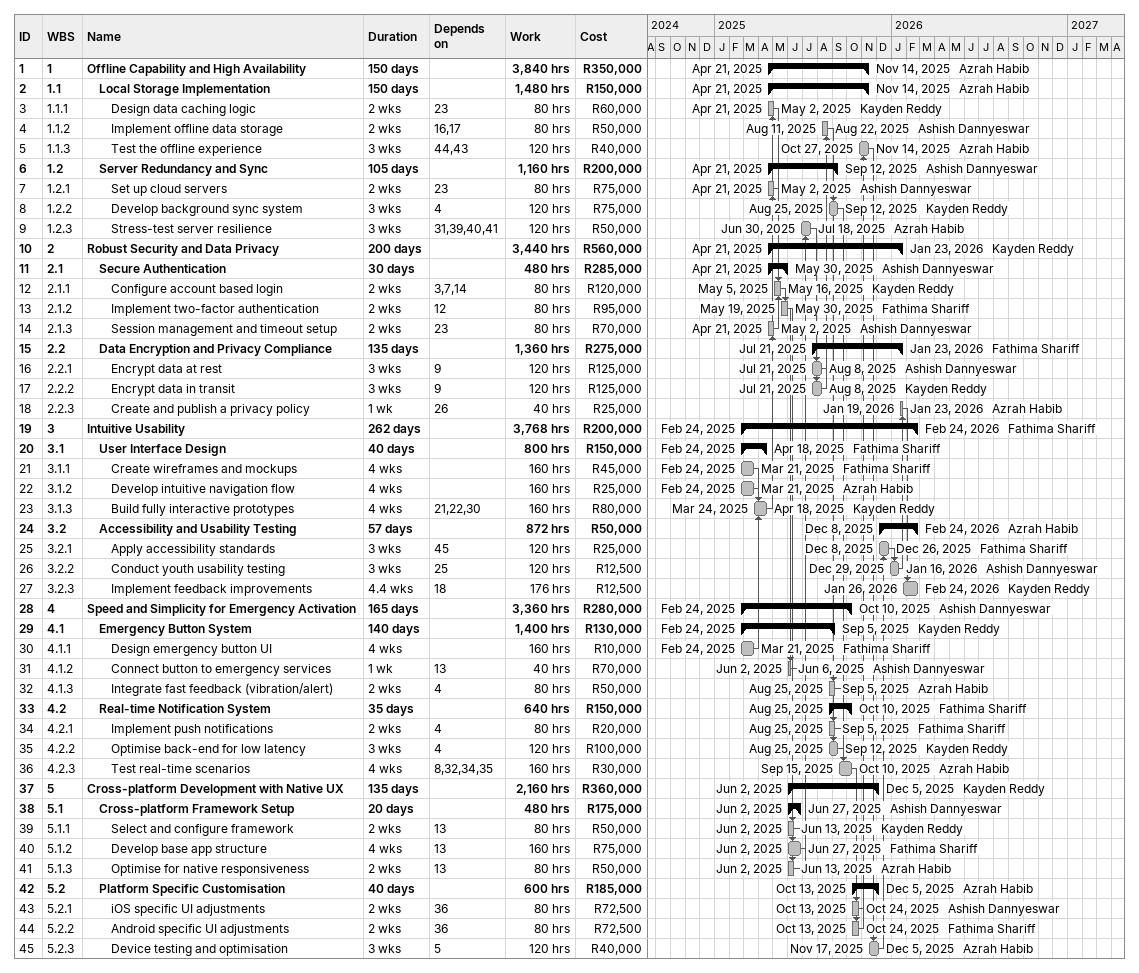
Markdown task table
| ID | WBS | Task | Duration | Start | Finish | Predecessors | Resources | Work (h) | Cost (R) |
|---|---|---|---|---|---|---|---|---|---|
| 1 | 1 | **Offline Capability and High Availability** | 150d | 2025-04-21 | 2025-11-14 |  | Azrah Habib | 3840 | 350000 |
| 2 | 1.1 | **Local Storage Implementation** | 150d | 2025-04-21 | 2025-11-14 |  | Azrah Habib | 1480 | 150000 |
| 3 | 1.1.1 | Design data caching logic | 2w | 2025-04-21 | 2025-05-02 | 23 | Kayden Reddy | 80 | 60000 |
| 4 | 1.1.2 | Implement offline data storage | 2w | 2025-08-11 | 2025-08-22 | 16, 17 | Ashish Dannyeswar | 80 | 50000 |
| 5 | 1.1.3 | Test the offline experience | 3w | 2025-10-27 | 2025-11-14 | 44, 43 | Azrah Habib | 120 | 40000 |
| 6 | 1.2 | **Server Redundancy and Sync** | 105d | 2025-04-21 | 2025-09-12 |  | Ashish Dannyeswar | 1160 | 200000 |
| 7 | 1.2.1 | Set up cloud servers | 2w | 2025-04-21 | 2025-05-02 | 23 | Ashish Dannyeswar | 80 | 75000 |
| 8 | 1.2.2 | Develop background sync system | 3w | 2025-08-25 | 2025-09-12 | 4 | Kayden Reddy | 120 | 75000 |
| 9 | 1.2.3 | Stress-test server resilience | 3w | 2025-06-30 | 2025-07-18 | 31, 39, 40, 41 | Azrah Habib | 120 | 50000 |
| 10 | 2 | **Robust Security and Data Privacy** | 200d | 2025-04-21 | 2026-01-23 |  | Kayden Reddy | 3440 | 560000 |
| 11 | 2.1 | **Secure Authentication** | 30d | 2025-04-21 | 2025-05-30 |  | Ashish Dannyeswar | 480 | 285000 |
| 12 | 2.1.1 | Configure account based login | 2w | 2025-05-05 | 2025-05-16 | 3, 7, 14 | Kayden Reddy | 80 | 120000 |
| 13 | 2.1.2 | Implement two-factor authentication | 2w | 2025-05-19 | 2025-05-30 | 12 | Fathima Shariff | 80 | 95000 |
| 14 | 2.1.3 | Session management and timeout setup | 2w | 2025-04-21 | 2025-05-02 | 23 | Ashish Dannyeswar | 80 | 70000 |
| 15 | 2.2 | **Data Encryption and Privacy Compliance** | 135d | 2025-07-21 | 2026-01-23 |  | Fathima Shariff | 1360 | 275000 |
| 16 | 2.2.1 | Encrypt data at rest | 3w | 2025-07-21 | 2025-08-08 | 9 | Ashish Dannyeswar | 120 | 125000 |
| 17 | 2.2.2 | Encrypt data in transit | 3w | 2025-07-21 | 2025-08-08 | 9 | Kayden Reddy | 120 | 125000 |
| 18 | 2.2.3 | Create and publish a privacy policy | 1w | 2026-01-19 | 2026-01-23 | 26 | Azrah Habib | 40 | 25000 |
| 19 | 3 | **Intuitive Usability** | 262d | 2025-02-24 | 2026-02-24 |  | Fathima Shariff | 3768 | 200000 |
| 20 | 3.1 | **User Interface Design** | 40d | 2025-02-24 | 2025-04-18 |  | Fathima Shariff | 800 | 150000 |
| 21 | 3.1.1 | Create wireframes and mockups | 4w | 2025-02-24 | 2025-03-21 |  | Fathima Shariff | 160 | 45000 |
| 22 | 3.1.2 | Develop intuitive navigation flow | 4w | 2025-02-24 | 2025-03-21 |  | Azrah Habib | 160 | 25000 |
| 23 | 3.1.3 | Build fully interactive prototypes | 4w | 2025-03-24 | 2025-04-18 | 21, 22, 30 | Kayden Reddy | 160 | 80000 |
| 24 | 3.2 | **Accessibility and Usability Testing** | 57d | 2025-12-08 | 2026-02-24 |  | Azrah Habib | 872 | 50000 |
| 25 | 3.2.1 | Apply accessibility standards | 3w | 2025-12-08 | 2025-12-26 | 45 | Fathima Shariff | 120 | 25000 |
| 26 | 3.2.2 | Conduct youth usability testing | 3w | 2025-12-29 | 2026-01-16 | 25 | Ashish Dannyeswar | 120 | 12500 |
| 27 | 3.2.3 | Implement feedback improvements | 4.4w | 2026-01-26 | 2026-02-24 | 18 | Kayden Reddy | 176 | 12500 |
| 28 | 4 | **Speed and Simplicity for Emergency Activation** | 165d | 2025-02-24 | 2025-10-10 |  | Ashish Dannyeswar | 3360 | 280000 |
| 29 | 4.1 | **Emergency Button System** | 140d | 2025-02-24 | 2025-09-05 |  | Kayden Reddy | 1400 | 130000 |
| 30 | 4.1.1 | Design emergency button UI | 4w | 2025-02-24 | 2025-03-21 |  | Fathima Shariff | 160 | 10000 |
| 31 | 4.1.2 | Connect button to emergency services | 1w | 2025-06-02 | 2025-06-06 | 13 | Ashish Dannyeswar | 40 | 70000 |
| 32 | 4.1.3 | Integrate fast feedback (vibration/alert) | 2w | 2025-08-25 | 2025-09-05 | 4 | Azrah Habib | 80 | 50000 |
| 33 | 4.2 | **Real-time Notification System** | 35d | 2025-08-25 | 2025-10-10 |  | Fathima Shariff | 640 | 150000 |
| 34 | 4.2.1 | Implement push notifications | 2w | 2025-08-25 | 2025-09-05 | 4 | Fathima Shariff | 80 | 20000 |
| 35 | 4.2.2 | Optimise back-end for low latency | 3w | 2025-08-25 | 2025-09-12 | 4 | Kayden Reddy | 120 | 100000 |
| 36 | 4.2.3 | Test real-time scenarios | 4w | 2025-09-15 | 2025-10-10 | 8, 32, 34, 35 | Azrah Habib | 160 | 30000 |
| 37 | 5 | **Cross-platform Development with Native UX** | 135d | 2025-06-02 | 2025-12-05 |  | Kayden Reddy | 2160 | 360000 |
| 38 | 5.1 | **Cross-platform Framework Setup** | 20d | 2025-06-02 | 2025-06-27 |  | Ashish Dannyeswar | 480 | 175000 |
| 39 | 5.1.1 | Select and configure framework | 2w | 2025-06-02 | 2025-06-13 | 13 | Kayden Reddy | 80 | 50000 |
| 40 | 5.1.2 | Develop base app structure | 4w | 2025-06-02 | 2025-06-27 | 13 | Fathima Shariff | 160 | 75000 |
| 41 | 5.1.3 | Optimise for native responsiveness | 2w | 2025-06-02 | 2025-06-13 | 13 | Azrah Habib | 80 | 50000 |
| 42 | 5.2 | **Platform Specific Customisation** | 40d | 2025-10-13 | 2025-12-05 |  | Azrah Habib | 600 | 185000 |
| 43 | 5.2.1 | iOS specific UI adjustments | 2w | 2025-10-13 | 2025-10-24 | 36 | Ashish Dannyeswar | 80 | 72500 |
| 44 | 5.2.2 | Android specific UI adjustments | 2w | 2025-10-13 | 2025-10-24 | 36 | Fathima Shariff | 80 | 72500 |
| 45 | 5.2.3 | Device testing and optimisation | 3w | 2025-11-17 | 2025-12-05 | 5 | Azrah Habib | 120 | 40000 |
